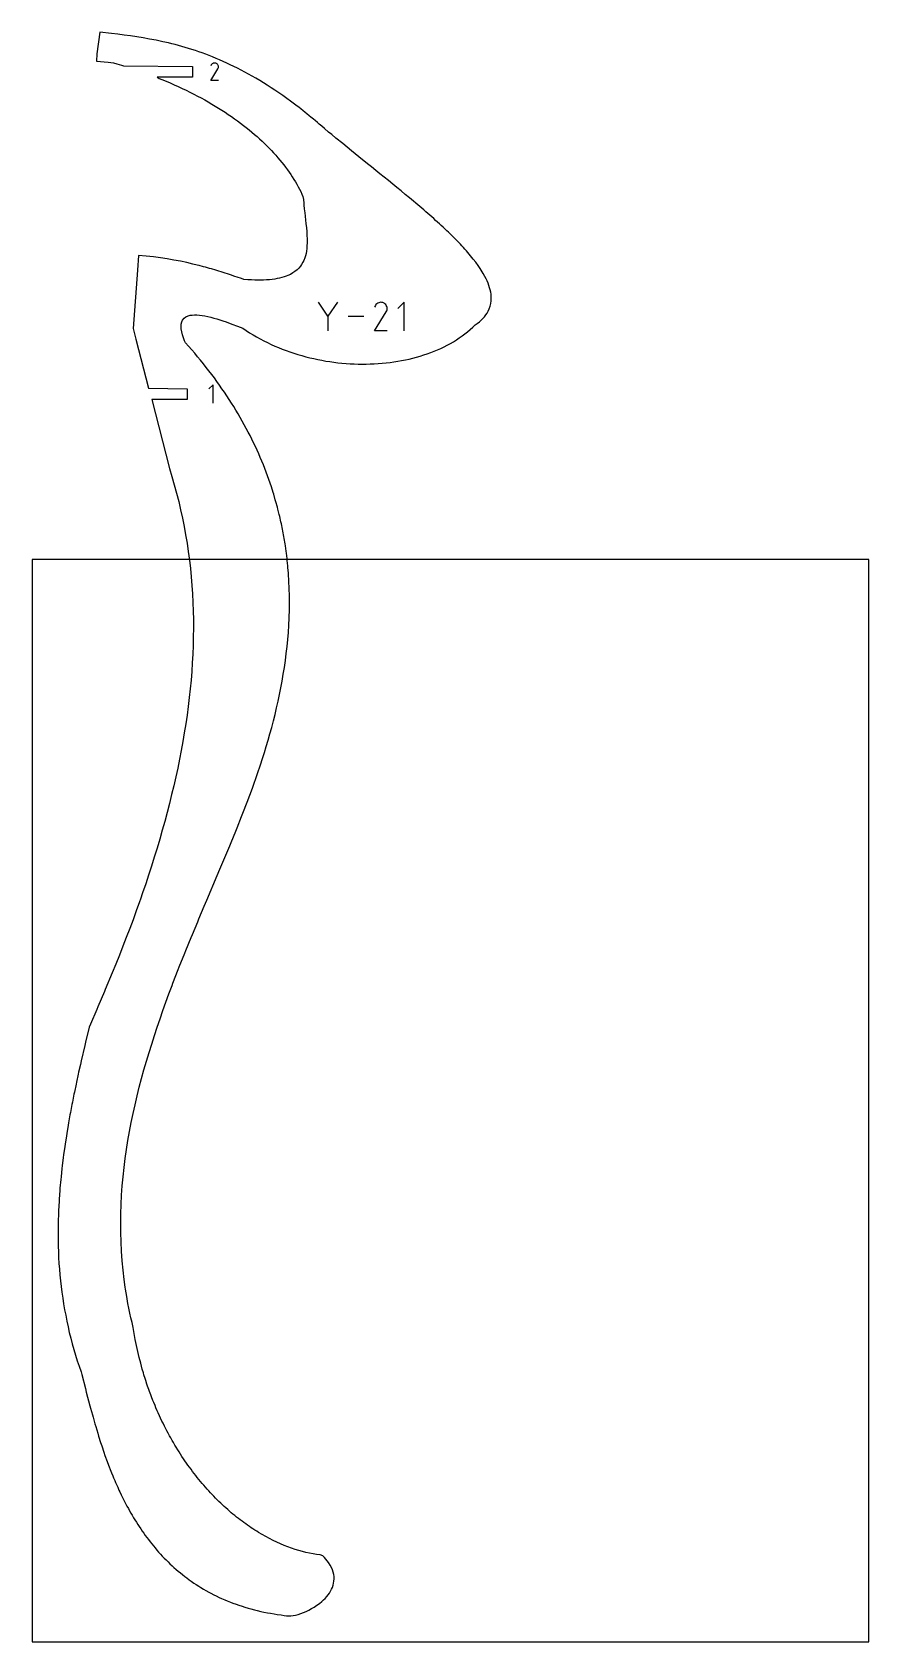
# Model space of a CAD drawing. Extents: x 0 to 216, y 0 to 416.
import ezdxf

# ---------------------------------------------------------------- set-up
doc = ezdxf.new("R2010")
doc.units = 0

msp = doc.modelspace()

# ---------------------------------------------------------------- linework, layer by layer
at = {"layer": 'annotation', "color": 1}
for p, q in [((46.432452, 407.37957), (46.307883, 407.256669)), ((46.573975, 407.477161), (46.432452, 407.37957)), ((46.728663, 407.548456), (46.573975, 407.477161)), ((46.892727, 407.592472), (46.728663, 407.548456)), ((47.062379, 407.608224), (46.892727, 407.592472)), ((47.233831, 407.594728), (47.062379, 407.608224)), ((47.403293, 407.551), (47.233831, 407.594728)), ((47.566977, 407.476056), (47.403293, 407.551)), ((47.713376, 407.372099), (47.566977, 407.476056)), ((47.566977, 407.476056), (47.566977, 407.476056)), ((47.83578, 407.247352), (47.713376, 407.372099)), ((46.070409, 403.121685), (47.911647, 406.085843)), ((48.06302, 403.121685), (46.070409, 403.121685)), ((46.204056, 407.109441), (46.073222, 406.858465)), ((46.307883, 407.256669), (46.204056, 407.109441)), ((47.933103, 407.105637), (47.83578, 407.247352)), ((47.911647, 406.085843), (47.913848, 406.088566)), ((47.911647, 406.085843), (47.911647, 406.085843)), ((47.913848, 406.088566), (47.915959, 406.091313)), ((47.915959, 406.091313), (47.917993, 406.094106)), ((47.917993, 406.094106), (47.919965, 406.096969)), ((47.919965, 406.096969), (47.921888, 406.099924)), ((47.921888, 406.099924), (47.923777, 406.102995)), ((47.923777, 406.102995), (47.925644, 406.106205)), ((47.925644, 406.106205), (47.927505, 406.109577)), ((47.927505, 406.109577), (47.929373, 406.113135)), ((47.929373, 406.113135), (48.005397, 406.276365)), ((47.929373, 406.113135), (47.929373, 406.113135)), ((48.004256, 406.950778), (47.933103, 407.105637)), ((48.04815, 406.786598), (48.004256, 406.950778)), ((48.005397, 406.276365), (48.049809, 406.445568)), ((48.063697, 406.61692), (48.04815, 406.786598)), ((48.049809, 406.445568), (48.063697, 406.61692)), ((76.330473, 342.284078), (73.874786, 345.835337)), ((78.785699, 345.835337), (76.330473, 342.284078)), ((88.552679, 345.016484), (88.337996, 344.604664)), ((88.723046, 345.258068), (88.552679, 345.016484)), ((88.927449, 345.459735), (88.723046, 345.258068)), ((89.159671, 345.619869), (88.927449, 345.459735)), ((89.413495, 345.736855), (89.159671, 345.619869)), ((89.682704, 345.80908), (89.413495, 345.736855)), ((89.961083, 345.834927), (89.682704, 345.80908)), ((90.242414, 345.812782), (89.961083, 345.834927)), ((90.520481, 345.74103), (90.242414, 345.812782)), ((90.789067, 345.618056), (90.520481, 345.74103)), ((91.029289, 345.447476), (90.789067, 345.618056)), ((90.789067, 345.618056), (90.789067, 345.618056)), ((91.23014, 345.24278), (91.029289, 345.447476)), ((91.389835, 345.010243), (91.23014, 345.24278)), ((91.506588, 344.756138), (91.389835, 345.010243)), ((96.001206, 345.835107), (94.364543, 344.197982)), ((96.001206, 338.473123), (96.001206, 345.835107)), ((76.330473, 342.56986), (76.330473, 338.472892)), ((85.572773, 342.154115), (81.547366, 342.154115)), ((88.33338, 338.473063), (91.354628, 343.336885)), ((91.354628, 343.336885), (91.358239, 343.341354)), ((91.354628, 343.336885), (91.354628, 343.336885)), ((91.358239, 343.341354), (91.361703, 343.345861)), ((91.361703, 343.345861), (91.365041, 343.350444)), ((91.365041, 343.350444), (91.368277, 343.355142)), ((91.368277, 343.355142), (91.371432, 343.359991)), ((91.371432, 343.359991), (91.374531, 343.36503)), ((91.374531, 343.36503), (91.377596, 343.370297)), ((91.377596, 343.370297), (91.380649, 343.375831)), ((91.380649, 343.375831), (91.383714, 343.381668)), ((91.383714, 343.381668), (91.50846, 343.649509)), ((91.383714, 343.381668), (91.383714, 343.381668)), ((91.578613, 344.486738), (91.506588, 344.756138)), ((91.50846, 343.649509), (91.581335, 343.927151)), ((91.604124, 344.208318), (91.578613, 344.486738)), ((91.581335, 343.927151), (91.604124, 344.208318)), ((91.603013, 338.473063), (88.33338, 338.473063)), ((46.671495, 324.553568), (45.604393, 323.486166)), ((46.671495, 319.753568), (46.671495, 324.553568))]:
    msp.add_line(p, q, dxfattribs=at)
at = {"layer": 'boundary', "color": 5}
for p, q in [((17.480597, 415.57039), (16.674903, 409.983371)), ((20.447201, 415.235629), (17.480597, 415.57039)), ((22.064631, 415.041144), (20.447201, 415.235629)), ((23.691487, 414.833339), (22.064631, 415.041144)), ((25.328246, 414.608824), (23.691487, 414.833339)), ((26.975383, 414.36452), (25.328246, 414.608824)), ((28.633032, 414.097136), (26.975383, 414.36452)), ((30.301794, 413.803262), (28.633032, 414.097136)), ((31.98213, 413.479784), (30.301794, 413.803262)), ((33.674627, 413.123485), (31.98213, 413.479784)), ((35.176917, 412.782061), (33.674627, 413.123485)), ((36.030693, 412.574555), (35.176917, 412.782061)), ((36.887766, 412.356897), (36.030693, 412.574555)), ((37.748193, 412.128776), (36.887766, 412.356897)), ((38.612227, 411.889872), (37.748193, 412.128776)), ((39.479771, 411.639658), (38.612227, 411.889872)), ((40.350986, 411.377681), (39.479771, 411.639658)), ((16.674903, 409.983371), (16.561714, 408.131777)), ((16.561714, 408.131777), (19.586019, 407.808286)), ((19.586019, 407.808286), (20.945896, 407.662706)), ((20.945896, 407.662706), (21.823082, 407.408469)), ((21.823082, 407.408469), (23.058449, 407.040989)), ((41.226107, 411.103833), (40.350986, 411.377681)), ((42.105006, 410.817445), (41.226107, 411.103833)), ((42.987887, 410.518259), (42.105006, 410.817445)), ((43.874813, 410.205774), (42.987887, 410.518259)), ((44.765867, 409.879627), (43.874813, 410.205774)), ((45.661243, 409.539572), (44.765867, 409.879627)), ((46.561056, 409.185012), (45.661243, 409.539572)), ((47.465283, 408.815802), (46.561056, 409.185012)), ((48.374228, 408.431231), (47.465283, 408.815802)), ((49.287827, 408.031138), (48.374228, 408.431231)), ((50.206407, 407.615039), (49.287827, 408.031138)), ((51.129901, 407.182662), (50.206407, 407.615039)), ((23.058449, 407.040989), (23.561926, 406.888028)), ((23.561926, 406.888028), (41.332013, 406.738028)), ((41.332013, 403.992028), (32.28943, 403.992028)), ((32.28943, 403.992028), (32.765069, 403.650589)), ((32.765069, 403.650589), (33.475912, 403.362321)), ((33.475912, 403.362321), (34.556299, 402.915085)), ((41.332013, 406.738028), (41.332013, 403.992028)), ((52.058591, 406.733483), (51.129901, 407.182662)), ((52.992517, 406.267271), (52.058591, 406.733483)), ((53.931788, 405.783421), (52.992517, 406.267271)), ((54.876609, 405.281857), (53.931788, 405.783421)), ((55.827066, 404.76184), (54.876609, 405.281857)), ((56.783392, 404.223188), (55.827066, 404.76184)), ((57.745725, 403.665632), (56.783392, 404.223188)), ((58.714112, 403.088661), (57.745725, 403.665632)), ((34.556299, 402.915085), (35.621397, 402.460666)), ((35.621397, 402.460666), (36.671195, 401.999194)), ((36.671195, 401.999194), (37.705853, 401.530873)), ((37.705853, 401.530873), (38.725287, 401.055808)), ((38.725287, 401.055808), (39.729546, 400.5743)), ((39.729546, 400.5743), (40.718694, 400.086316)), ((40.718694, 400.086316), (41.692718, 399.591847)), ((41.692718, 399.591847), (42.651698, 399.091408)), ((42.651698, 399.091408), (43.595532, 398.58497)), ((59.688806, 402.491928), (58.714112, 403.088661)), ((60.669925, 401.875089), (59.688806, 402.491928)), ((61.657602, 401.237752), (60.669925, 401.875089)), ((62.652045, 400.579529), (61.657602, 401.237752)), ((63.653435, 399.900007), (62.652045, 400.579529)), ((64.661909, 399.198965), (63.653435, 399.900007)), ((65.677621, 398.475996), (64.661909, 399.198965)), ((43.595532, 398.58497), (44.524295, 398.072655)), ((44.524295, 398.072655), (45.438025, 397.554607)), ((45.438025, 397.554607), (46.336701, 397.030983)), ((46.336701, 397.030983), (47.220362, 396.501968)), ((47.220362, 396.501968), (48.089012, 395.96768)), ((48.089012, 395.96768), (48.942642, 395.42823)), ((48.942642, 395.42823), (49.781311, 394.883854)), ((49.781311, 394.883854), (50.604954, 394.334528)), ((66.700746, 397.730647), (65.677621, 398.475996)), ((67.731455, 396.962746), (66.700746, 397.730647)), ((68.361326, 396.488828), (67.731455, 396.962746)), ((68.769911, 396.171659), (68.361326, 396.488828)), ((69.399382, 395.687973), (68.769911, 396.171659)), ((69.816405, 395.357292), (69.399382, 395.687973)), ((70.445259, 394.863708), (69.816405, 395.357292)), ((70.870928, 394.519176), (70.445259, 394.863708)), ((50.604954, 394.334528), (51.413578, 393.7806)), ((51.413578, 393.7806), (52.207172, 393.222074)), ((52.207172, 393.222074), (52.985667, 392.659056)), ((52.985667, 392.659056), (53.749218, 392.091855)), ((53.749218, 392.091855), (54.497748, 391.520443)), ((54.497748, 391.520443), (55.231259, 390.945065)), ((55.231259, 390.945065), (55.949702, 390.365819)), ((71.499364, 394.015899), (70.870928, 394.519176)), ((71.933847, 393.657012), (71.499364, 394.015899)), ((72.561681, 393.144039), (71.933847, 393.657012)), ((73.005171, 392.770455), (72.561681, 393.144039)), ((73.632503, 392.247822), (73.005171, 392.770455)), ((74.085249, 391.859144), (73.632503, 392.247822)), ((74.712147, 391.327012), (74.085249, 391.859144)), ((75.472688, 390.675252), (74.712147, 391.327012)), ((76.50514, 389.800376), (75.472688, 390.675252)), ((55.949702, 390.365819), (56.65304, 389.782832)), ((56.65304, 389.782832), (57.34133, 389.196331)), ((57.34133, 389.196331), (58.014566, 388.606388)), ((58.014566, 388.606388), (58.672663, 388.013079)), ((58.672663, 388.013079), (59.315629, 387.416598)), ((59.315629, 387.416598), (59.943462, 386.817201)), ((59.943462, 386.817201), (60.556132, 386.214831)), ((77.317775, 389.117203), (76.50514, 389.800376)), ((78.384684, 388.230466), (77.317775, 389.117203)), ((80.13038, 386.792774), (78.384684, 388.230466)), ((82.3605, 384.976962), (80.13038, 386.792774)), ((60.556132, 386.214831), (61.153609, 385.609673)), ((61.153609, 385.609673), (61.73597, 385.002018)), ((61.73597, 385.002018), (62.302999, 384.3919)), ((62.302999, 384.3919), (62.854766, 383.779296)), ((62.854766, 383.779296), (63.391336, 383.164607)), ((63.391336, 383.164607), (63.912525, 382.547786)), ((63.912525, 382.547786), (64.418451, 381.929059)), ((84.265523, 383.43152), (82.3605, 384.976962)), ((86.55257, 381.5979), (84.265523, 383.43152)), ((64.418451, 381.929059), (64.909051, 381.308639)), ((64.909051, 381.308639), (65.384218, 380.686517)), ((65.384218, 380.686517), (65.843989, 380.062866)), ((65.843989, 380.062866), (66.288367, 379.437766)), ((66.288367, 379.437766), (66.717294, 378.811477)), ((66.717294, 378.811477), (67.130716, 378.18414)), ((67.130716, 378.18414), (67.528654, 377.55575)), ((87.563821, 380.779961), (86.55257, 381.5979)), ((88.701487, 379.870965), (87.563821, 380.779961)), ((89.737003, 379.031505), (88.701487, 379.870965)), ((90.870018, 378.124486), (89.737003, 379.031505)), ((67.528654, 377.55575), (67.91109, 376.926445)), ((67.91109, 376.926445), (68.277942, 376.296541)), ((68.277942, 376.296541), (68.629207, 375.665999)), ((68.629207, 375.665999), (68.964803, 375.03507)), ((68.964803, 375.03507), (69.28481, 374.403747)), ((69.28481, 374.403747), (69.589199, 373.772266)), ((91.923798, 377.265605), (90.870018, 378.124486)), ((93.046389, 376.362326), (91.923798, 377.265605)), ((94.111803, 375.485941), (93.046389, 376.362326)), ((95.218214, 374.587977), (94.111803, 375.485941)), ((96.288535, 373.696501), (95.218214, 374.587977)), ((69.589199, 373.772266), (69.877792, 373.140819)), ((69.877792, 373.140819), (70.045416, 372.366224)), ((70.045416, 372.366224), (70.096363, 371.42231)), ((70.096363, 371.42231), (70.131091, 370.906097)), ((70.131091, 370.906097), (70.21702, 369.938471)), ((70.21702, 369.938471), (70.317757, 368.962546)), ((97.373032, 372.805511), (96.288535, 373.696501)), ((97.910184, 372.352836), (97.373032, 372.805511)), ((98.440167, 371.912379), (97.910184, 372.352836)), ((98.975678, 371.456819), (98.440167, 371.912379)), ((99.498134, 371.01866), (98.975678, 371.456819)), ((100.031227, 370.560364), (99.498134, 371.01866)), ((100.545594, 370.124653), (100.031227, 370.560364)), ((101.075065, 369.664229), (100.545594, 370.124653)), ((70.317757, 368.962546), (70.417439, 368.089171)), ((70.417439, 368.089171), (70.539962, 366.99942)), ((70.539962, 366.99942), (70.632456, 366.145133)), ((70.632456, 366.145133), (70.750511, 365.043557)), ((101.580564, 369.231075), (101.075065, 369.664229)), ((102.105582, 368.768621), (101.580564, 369.231075)), ((102.601566, 368.33826), (102.105582, 368.768621)), ((103.121044, 367.87407), (102.601566, 368.33826)), ((103.606823, 367.446566), (103.121044, 367.87407)), ((104.119776, 366.981041), (103.606823, 367.446566)), ((104.594713, 366.556584), (104.119776, 366.981041)), ((105.100183, 366.08996), (104.594713, 366.556584)), ((105.563624, 365.66883), (105.100183, 366.08996)), ((70.750511, 365.043557), (70.836391, 364.076768)), ((70.836391, 364.076768), (70.901416, 363.121731)), ((70.901416, 363.121731), (70.939331, 362.181768)), ((70.939331, 362.181768), (70.944208, 361.260116)), ((106.060381, 365.201454), (105.563624, 365.66883)), ((106.511613, 364.783649), (106.060381, 365.201454)), ((106.998676, 364.315751), (106.511613, 364.783649)), ((107.437074, 363.901464), (106.998676, 364.315751)), ((107.913308, 363.433521), (107.437074, 363.901464)), ((108.338093, 363.022951), (107.913308, 363.433521)), ((108.802586, 362.555208), (108.338093, 363.022951)), ((109.213258, 362.148451), (108.802586, 362.555208)), ((109.664671, 361.681081), (109.213258, 362.148451)), ((110.060452, 361.278273), (109.664671, 361.681081)), ((27.434849, 357.944364), (27.151135, 354.145636)), ((29.393659, 357.752012), (27.434849, 357.944364)), ((31.277322, 357.535887), (29.393659, 357.752012)), ((33.094577, 357.295494), (31.277322, 357.535887)), ((70.508793, 357.823533), (70.335693, 357.273665)), ((70.662501, 358.471063), (70.508793, 357.823533)), ((70.770862, 359.058394), (70.662501, 358.471063)), ((70.856623, 359.740589), (70.770862, 359.058394)), ((70.909664, 360.360315), (70.856623, 359.740589)), ((70.944208, 361.260116), (70.909664, 360.360315)), ((110.497781, 360.81178), (110.060452, 361.278273)), ((110.878012, 360.413098), (110.497781, 360.81178)), ((111.300111, 359.947645), (110.878012, 360.413098)), ((111.664187, 359.553209), (111.300111, 359.947645)), ((112.069902, 359.089218), (111.664187, 359.553209)), ((112.417084, 358.699117), (112.069902, 359.089218)), ((113.134956, 357.851311), (112.417084, 358.699117)), ((113.815972, 357.010226), (113.134956, 357.851311)), ((27.151135, 354.145636), (26.073286, 339.086247)), ((34.854014, 357.030367), (33.094577, 357.295494)), ((36.564251, 356.739891), (34.854014, 357.030367)), ((38.234139, 356.423817), (36.564251, 356.739891)), ((39.872388, 356.081372), (38.234139, 356.423817)), ((41.487651, 355.712034), (39.872388, 356.081372)), ((42.59074, 355.438622), (41.487651, 355.712034)), ((43.088792, 355.315414), (42.59074, 355.438622)), ((44.179717, 355.025174), (43.088792, 355.315414)), ((44.684618, 354.89101), (44.179717, 355.025174)), ((45.770137, 354.583549), (44.684618, 354.89101)), ((46.284165, 354.438227), (45.770137, 354.583549)), ((47.370572, 354.113468), (46.284165, 354.438227)), ((47.896113, 353.956633), (47.370572, 354.113468)), ((48.98982, 353.614236), (47.896113, 353.956633)), ((49.529644, 353.445541), (48.98982, 353.614236)), ((50.636757, 353.085472), (49.529644, 353.445541)), ((67.288085, 353.424768), (66.620555, 353.043523)), ((67.810927, 353.777012), (67.288085, 353.424768)), ((68.352231, 354.223935), (67.810927, 353.777012)), ((68.774428, 354.632692), (68.352231, 354.223935)), ((69.201332, 355.139129), (68.774428, 354.632692)), ((69.531382, 355.599723), (69.201332, 355.139129)), ((69.855603, 356.159383), (69.531382, 355.599723)), ((70.102597, 356.666926), (69.855603, 356.159383)), ((70.335693, 357.273665), (70.102597, 356.666926)), ((114.458352, 356.176319), (113.815972, 357.010226)), ((115.060038, 355.349976), (114.458352, 356.176319)), ((115.61942, 354.531703), (115.060038, 355.349976)), ((116.1347, 353.721943), (115.61942, 354.531703)), ((116.393241, 353.276717), (116.1347, 353.721943)), ((116.820519, 352.524238), (116.393241, 353.276717)), ((51.193755, 352.904713), (50.636757, 353.085472)), ((52.320304, 352.526745), (51.193755, 352.904713)), ((52.897505, 352.333486), (52.320304, 352.526745)), ((54.049377, 351.937349), (52.897505, 352.333486)), ((54.650142, 351.731262), (54.049377, 351.937349)), ((55.634457, 351.653765), (54.650142, 351.731262)), ((56.580668, 351.597644), (55.634457, 351.653765)), ((57.489307, 351.562502), (56.580668, 351.597644)), ((58.360855, 351.547927), (57.489307, 351.562502)), ((59.196031, 351.553526), (58.360855, 351.547927)), ((59.709639, 351.569901), (59.196031, 351.553526)), ((60.48474, 351.607641), (59.709639, 351.569901)), ((61.225331, 351.664351), (60.48474, 351.607641)), ((61.932109, 351.739633), (61.225331, 351.664351)), ((62.605664, 351.833026), (61.932109, 351.739633)), ((63.246724, 351.944262), (62.605664, 351.833026)), ((63.856049, 352.072905), (63.246724, 351.944262)), ((64.434145, 352.218335), (63.856049, 352.072905)), ((64.981774, 352.380414), (64.434145, 352.218335)), ((65.499673, 352.558668), (64.981774, 352.380414)), ((65.988576, 352.752581), (65.499673, 352.558668)), ((66.620555, 353.043523), (65.988576, 352.752581)), ((117.131477, 351.910604), (116.820519, 352.524238)), ((117.396501, 351.34817), (117.131477, 351.910604)), ((117.648251, 350.745427), (117.396501, 351.34817)), ((117.856242, 350.195224), (117.648251, 350.745427)), ((118.04549, 349.604372), (117.856242, 350.195224)), ((118.193627, 349.06694), (118.04549, 349.604372)), ((118.316876, 348.488719), (118.193627, 349.06694)), ((118.194126, 344.829831), (118.353906, 345.503019)), ((118.40231, 347.964677), (118.316876, 348.488719)), ((118.353906, 345.503019), (118.447295, 346.18989)), ((118.456102, 347.40014), (118.40231, 347.964677)), ((118.447295, 346.18989), (118.476063, 346.890164)), ((118.476063, 346.890164), (118.456102, 347.40014)), ((38.597745, 340.75187), (38.821548, 341.243527)), ((38.821548, 341.243527), (39.218604, 341.744348)), ((39.218604, 341.744348), (39.626885, 342.05185)), ((39.626885, 342.05185), (40.233031, 342.333982)), ((40.233031, 342.333982), (40.733722, 342.469064)), ((40.733722, 342.469064), (41.282207, 342.552069)), ((41.282207, 342.552069), (41.874003, 342.58633)), ((41.874003, 342.58633), (42.505126, 342.575416)), ((42.505126, 342.575416), (43.171053, 342.522873)), ((43.171053, 342.522873), (43.867473, 342.432172)), ((43.867473, 342.432172), (44.590267, 342.306839)), ((44.590267, 342.306839), (45.334973, 342.150355)), ((45.334973, 342.150355), (46.097214, 341.966311)), ((46.097214, 341.966311), (46.872752, 341.758213)), ((46.872752, 341.758213), (47.657102, 341.529622)), ((47.657102, 341.529622), (48.445924, 341.284)), ((48.445924, 341.284), (49.23465, 341.024834)), ((49.23465, 341.024834), (50.018818, 340.755769)), ((114.852396, 340.38151), (115.412204, 340.821815)), ((115.412204, 340.821815), (115.870407, 341.227178)), ((115.870407, 341.227178), (116.335813, 341.687059)), ((116.335813, 341.687059), (116.711449, 342.110658)), ((116.711449, 342.110658), (117.085739, 342.589276)), ((117.085739, 342.589276), (117.381417, 343.030486)), ((117.381417, 343.030486), (117.668023, 343.526929)), ((117.668023, 343.526929), (117.966073, 344.171076)), ((117.966073, 344.171076), (118.194126, 344.829831)), ((26.073286, 339.086247), (26.773058, 336.325849)), ((38.431337, 339.630869), (38.475179, 340.22973)), ((38.470846, 338.952013), (38.431337, 339.630869)), ((38.598356, 338.189595), (38.470846, 338.952013)), ((38.475179, 340.22973), (38.597745, 340.75187)), ((38.794688, 337.427704), (38.598356, 338.189595)), ((38.965635, 336.881632), (38.794688, 337.427704)), ((39.137432, 336.400157), (38.965635, 336.881632)), ((50.018818, 340.755769), (51.555591, 340.201514)), ((51.555591, 340.201514), (53.019727, 339.649324)), ((53.019727, 339.649324), (54.374217, 339.127245)), ((54.374217, 339.127245), (55.23609, 338.541047)), ((55.23609, 338.541047), (56.112107, 337.974186)), ((56.112107, 337.974186), (57.001592, 337.426604)), ((57.001592, 337.426604), (57.90415, 336.89845)), ((57.90415, 336.89845), (58.819177, 336.389609)), ((109.469379, 336.138725), (110.220542, 336.633152)), ((110.220542, 336.633152), (110.952739, 337.146391)), ((110.952739, 337.146391), (111.665293, 337.678342)), ((111.665293, 337.678342), (112.357787, 338.229274)), ((112.357787, 338.229274), (113.029573, 338.798986)), ((113.029573, 338.798986), (113.680124, 339.387493)), ((113.680124, 339.387493), (114.309018, 339.995172)), ((114.309018, 339.995172), (114.852396, 340.38151)), ((26.773058, 336.325849), (30.045552, 323.676568)), ((39.334968, 335.895222), (39.137432, 336.400157)), ((39.558966, 335.366411), (39.334968, 335.895222)), ((40.363416, 334.469791), (39.558966, 335.366411)), ((41.154313, 333.570713), (40.363416, 334.469791)), ((41.931922, 332.669244), (41.154313, 333.570713)), ((42.696168, 331.765431), (41.931922, 332.669244)), ((58.819177, 336.389609), (59.746214, 335.899949)), ((59.746214, 335.899949), (60.684744, 335.429781)), ((60.684744, 335.429781), (61.633968, 334.978737)), ((61.633968, 334.978737), (62.593703, 334.546905)), ((62.593703, 334.546905), (63.56327, 334.134293)), ((63.56327, 334.134293), (64.541996, 333.74085)), ((64.541996, 333.74085), (65.529382, 333.366684)), ((65.529382, 333.366684), (66.524942, 333.011637)), ((66.524942, 333.011637), (67.528095, 332.675759)), ((67.528095, 332.675759), (68.538218, 332.358987)), ((101.039536, 332.228614), (101.948982, 332.535103)), ((101.948982, 332.535103), (102.845238, 332.860497)), ((102.845238, 332.860497), (103.72765, 333.204526)), ((103.72765, 333.204526), (104.595686, 333.567313)), ((104.595686, 333.567313), (105.448842, 333.948935)), ((105.448842, 333.948935), (106.286338, 334.349316)), ((106.286338, 334.349316), (107.107736, 334.768478)), ((107.107736, 334.768478), (107.912522, 335.206406)), ((107.912522, 335.206406), (108.699841, 335.663125)), ((108.699841, 335.663125), (109.469379, 336.138725)), ((43.446971, 330.859245), (42.696168, 331.765431)), ((44.184576, 329.950735), (43.446971, 330.859245)), ((44.908977, 329.040188), (44.184576, 329.950735)), ((45.620125, 328.127394), (44.908977, 329.040188)), ((68.538218, 332.358987), (69.554777, 332.061339)), ((69.554777, 332.061339), (70.577162, 331.782727)), ((70.577162, 331.782727), (71.604915, 331.523272)), ((71.604915, 331.523272), (72.637171, 331.28279)), ((72.637171, 331.28279), (73.673659, 331.061378)), ((73.673659, 331.061378), (74.713636, 330.858982)), ((74.713636, 330.858982), (75.756605, 330.675699)), ((75.756605, 330.675699), (76.801876, 330.511267)), ((76.801876, 330.511267), (77.848945, 330.365815)), ((77.848945, 330.365815), (78.897204, 330.239321)), ((78.897204, 330.239321), (79.945943, 330.131928)), ((79.945943, 330.131928), (80.99469, 330.043353)), ((80.99469, 330.043353), (82.042885, 329.973649)), ((82.042885, 329.973649), (83.089737, 329.922867)), ((83.089737, 329.922867), (84.134884, 329.891003)), ((84.134884, 329.891003), (85.177563, 329.877927)), ((85.177563, 329.877927), (86.217221, 329.883797)), ((86.217221, 329.883797), (87.253176, 329.908492)), ((87.253176, 329.908492), (88.285023, 329.952002)), ((88.285023, 329.952002), (89.311928, 330.014409)), ((89.311928, 330.014409), (90.333498, 330.095564)), ((90.333498, 330.095564), (91.348967, 330.195554)), ((91.348967, 330.195554), (92.357772, 330.314403)), ((92.357772, 330.314403), (93.359366, 330.451967)), ((93.359366, 330.451967), (94.353212, 330.608348)), ((94.353212, 330.608348), (95.338459, 330.783497)), ((95.338459, 330.783497), (96.314782, 330.977379)), ((96.314782, 330.977379), (97.281397, 331.190145)), ((97.281397, 331.190145), (98.237854, 331.421596)), ((98.237854, 331.421596), (99.183383, 331.671927)), ((99.183383, 331.671927), (100.117396, 331.940875)), ((100.117396, 331.940875), (101.039536, 332.228614)), ((46.318222, 327.212514), (45.620125, 328.127394)), ((47.003228, 326.295798), (46.318222, 327.212514)), ((47.675154, 325.377098), (47.003228, 326.295798)), ((48.334064, 324.456526), (47.675154, 325.377098)), ((48.980054, 323.534033), (48.334064, 324.456526)), ((30.045552, 323.676568), (40.011396, 323.526569)), ((40.011396, 320.780568), (30.843882, 320.780568)), ((30.843882, 320.780568), (35.407764, 302.94983)), ((40.011396, 323.526569), (40.011396, 320.780568)), ((49.613203, 322.609858), (48.980054, 323.534033)), ((50.233478, 321.684037), (49.613203, 322.609858)), ((50.840934, 320.756461), (50.233478, 321.684037)), ((51.435636, 319.827411), (50.840934, 320.756461)), ((52.017643, 318.896798), (51.435636, 319.827411)), ((52.587068, 317.964748), (52.017643, 318.896798)), ((53.143876, 317.031294), (52.587068, 317.964748)), ((53.688077, 316.096468), (53.143876, 317.031294)), ((54.219924, 315.160369), (53.688077, 316.096468)), ((54.739243, 314.223149), (54.219924, 315.160369)), ((55.246219, 313.284599), (54.739243, 314.223149)), ((55.740927, 312.345014), (55.246219, 313.284599)), ((56.223374, 311.404436), (55.740927, 312.345014)), ((56.693608, 310.462796), (56.223374, 311.404436)), ((57.151719, 309.520244), (56.693608, 310.462796)), ((57.597791, 308.576838), (57.151719, 309.520244)), ((58.031816, 307.632603), (57.597791, 308.576838)), ((58.453894, 306.687541), (58.031816, 307.632603)), ((58.864116, 305.741751), (58.453894, 306.687541)), ((59.262529, 304.795436), (58.864116, 305.741751)), ((59.649171, 303.848464), (59.262529, 304.795436)), ((60.024052, 302.900953), (59.649171, 303.848464)), ((35.407764, 302.94983), (36.061564, 300.830706)), ((36.061564, 300.830706), (36.677853, 298.704969)), ((60.387369, 301.952937), (60.024052, 302.900953)), ((60.739179, 301.004555), (60.387369, 301.952937)), ((61.079424, 300.055666), (60.739179, 301.004555)), ((61.408306, 299.106623), (61.079424, 300.055666)), ((36.677853, 298.704969), (37.256883, 296.572893)), ((37.256883, 296.572893), (37.798432, 294.434423)), ((61.725833, 298.157182), (61.408306, 299.106623)), ((62.175552, 296.744811), (61.725833, 298.157182)), ((62.32725, 296.257812), (62.175552, 296.744811)), ((62.743059, 294.848406), (62.32725, 296.257812)), ((37.798432, 294.434423), (38.303103, 292.28982)), ((38.303103, 292.28982), (38.770837, 290.139148)), ((62.884185, 294.358224), (62.743059, 294.848406)), ((63.266686, 292.951781), (62.884185, 294.358224)), ((63.397249, 292.458581), (63.266686, 292.951781)), ((63.74718, 291.055307), (63.397249, 292.458581)), ((63.867161, 290.559346), (63.74718, 291.055307)), ((38.770837, 290.139148), (39.202031, 287.982584)), ((39.202031, 287.982584), (39.596558, 285.820172)), ((64.185093, 289.159702), (63.867161, 290.559346)), ((64.294552, 288.661224), (64.185093, 289.159702)), ((64.581119, 287.265202), (64.294552, 288.661224)), ((64.680091, 286.764426), (64.581119, 287.265202)), ((64.935894, 285.372326), (64.680091, 286.764426)), ((39.596558, 285.820172), (39.954936, 283.652031)), ((39.954936, 283.652031), (40.277341, 281.478186)), ((65.024362, 284.869456), (64.935894, 285.372326)), ((65.250186, 283.481382), (65.024362, 284.869456)), ((65.32829, 282.976739), (65.250186, 283.481382)), ((65.524669, 281.592864), (65.32829, 282.976739)), ((40.277341, 281.478186), (40.563916, 279.299033)), ((40.563916, 279.299033), (40.814922, 277.114437)), ((65.592454, 281.086583), (65.524669, 281.592864)), ((65.760139, 279.707327), (65.592454, 281.086583)), ((65.817742, 279.199749), (65.760139, 279.707327)), ((65.957313, 277.825087), (65.817742, 279.199749)), ((40.814922, 277.114437), (41.030811, 274.924561)), ((41.030811, 274.924561), (41.211624, 272.729455)), ((66.004778, 277.316501), (65.957313, 277.825087)), ((66.116948, 275.946668), (66.004778, 277.316501)), ((66.154479, 275.437245), (66.116948, 275.946668)), ((66.239846, 274.072449), (66.154479, 275.437245)), ((41.211624, 272.729455), (41.357839, 270.529249)), ((41.357839, 270.529249), (41.469546, 268.324013)), ((66.267534, 273.562506), (66.239846, 274.072449)), ((66.326827, 272.202902), (66.267534, 273.562506)), ((66.344812, 271.6927), (66.326827, 272.202902)), ((66.378677, 270.3385), (66.344812, 271.6927)), ((66.387216, 269.828359), (66.378677, 270.3385)), ((41.469546, 268.324013), (41.54729, 266.114055)), ((41.54729, 266.114055), (41.591225, 263.899087)), ((66.332219, 264.780739), (66.37056, 266.117646)), ((66.37056, 266.117646), (66.380474, 266.626881)), ((66.380474, 266.626881), (66.395443, 267.969825)), ((66.396266, 268.479693), (66.387216, 269.828359)), ((66.395443, 267.969825), (66.396266, 268.479693)), ((41.591225, 263.899087), (41.60171, 261.679352)), ((66.105976, 260.603992), (66.224883, 262.434261)), ((66.224883, 262.434261), (66.313422, 264.272409)), ((66.313422, 264.272409), (66.332219, 264.780739)), ((41.579189, 259.45502), (41.523907, 257.226129)), ((41.60171, 261.679352), (41.579189, 259.45502)), ((65.780611, 256.968782), (65.957537, 258.781953)), ((65.957537, 258.781953), (66.105976, 260.603992)), ((41.436294, 254.992601), (41.316632, 252.754787)), ((41.523907, 257.226129), (41.436294, 254.992601)), ((65.345059, 253.370635), (65.576081, 255.164763)), ((65.576081, 255.164763), (65.780611, 256.968782)), ((41.165526, 250.512739), (40.98318, 248.266244)), ((41.316632, 252.754787), (41.165526, 250.512739)), ((64.503065, 248.05202), (64.807539, 249.813642)), ((64.807539, 249.813642), (65.088582, 251.586752)), ((65.088582, 251.586752), (65.345059, 253.370635)), ((40.770177, 246.01569), (40.526765, 243.761063)), ((40.98318, 248.266244), (40.770177, 246.01569)), ((63.828038, 244.565098), (64.176164, 246.302352)), ((64.176164, 246.302352), (64.503065, 248.05202)), ((40.253534, 241.502413), (39.950836, 239.239849)), ((40.526765, 243.761063), (40.253534, 241.502413)), ((62.666669, 239.434139), (63.072204, 241.13042)), ((63.072204, 241.13042), (63.459684, 242.840918)), ((63.459684, 242.840918), (63.828038, 244.565098)), ((39.61919, 236.973562), (39.259014, 234.703425)), ((39.950836, 239.239849), (39.61919, 236.973562)), ((61.806127, 236.086807), (62.244183, 237.75273)), ((62.244183, 237.75273), (62.666669, 239.434139)), ((39.259014, 234.703425), (38.870899, 232.429753)), ((60.408967, 231.188205), (60.887377, 232.803896)), ((60.887377, 232.803896), (61.353413, 234.436997)), ((61.353413, 234.436997), (61.806127, 236.086807)), ((38.45521, 230.152473), (38.012603, 227.871853)), ((38.870899, 232.429753), (38.45521, 230.152473)), ((59.420378, 228.011776), (59.919649, 229.590588)), ((59.919649, 229.590588), (60.408967, 231.188205)), ((37.5434, 225.58791), (37.048212, 223.300782)), ((38.012603, 227.871853), (37.5434, 225.58791)), ((58.146423, 224.185667), (58.91251, 226.452381)), ((58.91251, 226.452381), (59.420378, 228.011776)), ((36.527597, 221.010514), (35.982116, 218.717362)), ((37.048212, 223.300782), (36.527597, 221.010514)), ((56.146173, 218.594287), (56.819255, 220.424172)), ((56.819255, 220.424172), (57.090708, 221.181348)), ((57.090708, 221.181348), (57.875758, 223.394963)), ((57.875758, 223.394963), (58.146423, 224.185667)), ((35.412356, 216.421406), (34.818736, 214.122737)), ((35.982116, 218.717362), (35.412356, 216.421406)), ((54.369627, 213.950455), (55.454305, 216.755005)), ((55.454305, 216.755005), (56.146173, 218.594287)), ((34.818736, 214.122737), (34.201905, 211.821568)), ((52.875946, 210.18904), (54.018019, 213.047741)), ((54.018019, 213.047741), (54.369627, 213.950455)), ((33.562514, 209.518045), (32.901069, 207.212387)), ((34.201905, 211.821568), (33.562514, 209.518045)), ((51.324601, 206.384281), (52.519322, 209.301026)), ((52.519322, 209.301026), (52.875946, 210.18904)), ((32.218189, 204.90461), (31.514532, 202.595081)), ((32.901069, 207.212387), (32.218189, 204.90461)), ((48.422485, 199.446461), (50.966589, 205.513412)), ((50.966589, 205.513412), (51.324601, 206.384281)), ((30.790626, 200.283864), (30.047185, 197.971305)), ((31.514532, 202.595081), (30.790626, 200.283864)), ((29.284728, 195.657514), (28.504143, 193.342742)), ((30.047185, 197.971305), (29.284728, 195.657514)), ((45.046887, 191.463688), (47.735713, 197.81109)), ((47.735713, 197.81109), (48.422485, 199.446461)), ((27.954422, 191.748315), (27.701263, 191.032919)), ((28.504143, 193.342742), (27.954422, 191.748315)), ((44.398645, 189.931594), (45.046887, 191.463688)), ((26.871366, 188.735928), (26.025414, 186.439617)), ((27.701263, 191.032919), (26.871366, 188.735928)), ((43.0276, 186.671552), (44.398645, 189.931594)), ((25.164189, 184.144548), (24.288188, 181.850706)), ((26.025414, 186.439617), (25.164189, 184.144548)), ((41.327647, 182.58494), (42.713731, 185.923001)), ((42.713731, 185.923001), (43.0276, 186.671552)), ((23.398495, 179.558668), (22.495747, 177.268839)), ((24.288188, 181.850706), (23.398495, 179.558668)), ((39.63753, 178.449216), (41.030843, 181.867275)), ((41.030843, 181.867275), (41.327647, 182.58494)), ((21.580674, 174.981522), (20.653974, 172.697156)), ((22.495747, 177.268839), (21.580674, 174.981522)), ((37.967869, 174.264144), (39.359662, 177.763982)), ((39.359662, 177.763982), (39.63753, 178.449216)), ((20.653974, 172.697156), (18.868378, 168.37964)), ((36.329242, 170.029893), (37.71033, 173.612446)), ((37.71033, 173.612446), (37.967869, 174.264144)), ((18.662035, 167.882762), (16.974516, 163.898739)), ((18.868378, 168.37964), (18.662035, 167.882762)), ((34.517663, 165.163221), (35.299447, 167.293846)), ((35.299447, 167.293846), (36.092897, 169.412264)), ((36.092897, 169.412264), (36.329242, 170.029893)), ((16.709931, 163.276681), (15.053399, 159.44416)), ((16.974516, 163.898739), (16.709931, 163.276681)), ((32.995081, 160.865201), (33.749056, 163.0203)), ((33.749056, 163.0203), (34.517663, 165.163221)), ((14.7241, 158.686024), (13.792131, 154.818323)), ((15.053399, 159.44416), (14.7241, 158.686024)), ((31.535656, 156.518331), (32.256772, 158.697876)), ((32.256772, 158.697876), (32.995081, 160.865201)), ((13.580307, 153.946447), (12.660546, 149.99738)), ((13.792131, 154.818323), (13.580307, 153.946447)), ((30.150293, 152.122886), (30.832992, 154.326631)), ((30.832992, 154.326631), (31.535656, 156.518331)), ((12.660546, 149.99738), (12.433482, 149.031772)), ((28.849786, 147.679139), (29.48863, 149.90699)), ((29.48863, 149.90699), (30.150293, 152.122886)), ((11.867667, 146.512165), (11.430852, 144.495728)), ((11.985422, 147.032119), (11.867667, 146.512165)), ((12.433482, 149.031772), (11.985422, 147.032119)), ((28.234822, 145.439364), (28.849786, 147.679139)), ((10.769655, 141.355467), (10.36243, 139.306108)), ((10.88866, 141.91997), (10.769655, 141.355467)), ((11.311896, 143.952923), (10.88866, 141.91997)), ((11.430852, 144.495728), (11.311896, 143.952923)), ((27.082531, 140.924611), (27.645271, 143.187881)), ((27.645271, 143.187881), (28.234822, 145.439364)), ((10.244657, 138.721445), (9.855742, 136.655093)), ((10.36243, 139.306108), (10.244657, 138.721445)), ((26.043197, 136.3636), (26.548027, 138.649829)), ((26.548027, 138.649829), (27.082531, 140.924611)), ((9.261122, 133.349753), (8.915526, 131.246326)), ((9.372203, 133.968053), (9.261122, 133.349753)), ((9.740582, 136.052316), (9.372203, 133.968053)), ((9.855742, 136.655093), (9.740582, 136.052316)), ((25.128389, 131.757442), (25.569574, 134.066088)), ((25.569574, 134.066088), (26.043197, 136.3636)), ((8.810025, 130.615601), (8.489685, 128.49098)), ((8.915526, 131.246326), (8.810025, 130.615601)), ((24.349581, 127.10754), (24.721236, 129.43785)), ((24.721236, 129.43785), (25.128389, 131.757442)), ((8.00853, 125.059322), (7.74548, 122.884405)), ((8.098363, 125.70324), (8.00853, 125.059322)), ((8.391286, 127.851495), (8.098363, 125.70324)), ((8.489685, 128.49098), (8.391286, 127.851495)), ((23.718872, 122.415522), (24.015028, 124.766702)), ((24.015028, 124.766702), (24.349581, 127.10754)), ((7.66558, 122.240952), (7.435311, 120.03591)), ((7.74548, 122.884405), (7.66558, 122.240952)), ((23.462685, 120.054279), (23.718872, 122.415522)), ((7.115356, 116.533933), (6.959423, 114.255896)), ((7.171846, 117.159211), (7.115356, 116.533933)), ((7.366652, 119.398491), (7.171846, 117.159211)), ((7.435311, 120.03591), (7.366652, 119.398491)), ((23.076397, 115.302699), (23.247978, 117.683226)), ((23.247978, 117.683226), (23.462685, 120.054279)), ((6.915824, 113.64945), (6.802349, 111.327618)), ((6.959423, 114.255896), (6.915824, 113.64945)), ((22.868464, 110.514117), (22.949345, 112.912865)), ((22.949345, 112.912865), (23.076397, 115.302699)), ((6.705213, 108.376313), (6.687874, 107.829547)), ((6.771966, 110.747183), (6.705213, 108.376313)), ((6.802349, 111.327618), (6.771966, 110.747183)), ((22.835224, 108.106838), (22.868464, 110.514117)), ((22.851229, 105.691268), (22.835224, 108.106838)), ((6.673561, 106.628285), (6.668609, 105.15035)), ((6.668609, 105.15035), (6.680877, 103.668816)), ((6.687874, 107.829547), (6.673561, 106.628285)), ((22.917984, 103.267921), (22.851229, 105.691268)), ((6.680877, 103.668816), (6.710816, 102.183994)), ((6.710816, 102.183994), (6.758965, 100.696198)), ((6.758965, 100.696198), (6.826003, 99.205837)), ((23.03716, 100.837071), (22.917984, 103.267921)), ((23.210526, 98.399269), (23.03716, 100.837071)), ((6.826003, 99.205837), (6.912534, 97.713198)), ((6.912534, 97.713198), (7.018952, 96.218602)), ((7.018952, 96.218602), (7.145894, 94.722598)), ((23.439358, 95.954954), (23.210526, 98.399269)), ((23.725395, 93.504523), (23.439358, 95.954954)), ((7.145894, 94.722598), (7.29383, 93.22537)), ((7.29383, 93.22537), (7.463473, 91.727492)), ((7.463473, 91.727492), (7.655445, 90.229395)), ((23.994793, 91.571363), (23.725395, 93.504523)), ((24.070404, 91.048508), (23.994793, 91.571363)), ((7.655445, 90.229395), (7.870196, 88.731384)), ((7.870196, 88.731384), (8.108306, 87.233946)), ((24.38173, 89.144086), (24.070404, 91.048508)), ((24.475721, 88.587493), (24.38173, 89.144086)), ((24.701593, 87.355253), (24.475721, 88.587493)), ((24.943187, 86.12202), (24.701593, 87.355253)), ((8.108306, 87.233946), (8.370412, 85.737591)), ((8.370412, 85.737591), (8.641681, 84.321959)), ((8.641681, 84.321959), (8.938216, 82.771336)), ((25.200625, 84.887809), (24.943187, 86.12202)), ((25.474415, 83.652684), (25.200625, 84.887809)), ((25.764322, 82.416783), (25.474415, 83.652684)), ((8.938216, 82.771336), (9.244764, 81.30149)), ((9.244764, 81.30149), (9.575722, 79.834921)), ((9.575722, 79.834921), (9.931647, 78.3719)), ((26.071013, 81.180145), (25.764322, 82.416783)), ((26.327892, 79.596501), (26.071013, 81.180145)), ((26.611519, 78.027121), (26.327892, 79.596501)), ((9.931647, 78.3719), (10.312911, 76.912859)), ((10.312911, 76.912859), (10.720391, 75.458365)), ((10.720391, 75.458365), (11.154214, 74.008777)), ((26.921596, 76.47245), (26.611519, 78.027121)), ((27.25732, 74.932817), (26.921596, 76.47245)), ((27.618378, 73.408662), (27.25732, 74.932817)), ((11.154214, 74.008777), (11.615013, 72.564584)), ((11.615013, 72.564584), (12.103323, 71.126269)), ((12.103323, 71.126269), (12.619743, 69.694289)), ((28.004321, 71.900369), (27.618378, 73.408662)), ((28.41466, 70.408236), (28.004321, 71.900369)), ((12.619743, 69.694289), (12.804965, 68.985555)), ((12.804965, 68.985555), (13.720221, 65.427242)), ((28.700856, 69.428498), (28.41466, 70.408236)), ((28.849027, 68.932751), (28.700856, 69.428498)), ((29.146898, 67.976578), (28.849027, 68.932751)), ((29.306782, 67.474287), (29.146898, 67.976578)), ((29.615697, 66.54152), (29.306782, 67.474287)), ((29.787596, 66.033173), (29.615697, 66.54152)), ((13.720221, 65.427242), (13.968031, 64.491465)), ((13.968031, 64.491465), (14.896543, 60.92511)), ((30.106907, 65.123656), (29.787596, 66.033173)), ((30.290937, 64.609781), (30.106907, 65.123656)), ((30.619888, 63.723335), (30.290937, 64.609781)), ((30.81615, 63.204491), (30.619888, 63.723335)), ((31.154271, 62.340935), (30.81615, 63.204491)), ((31.362942, 61.817719), (31.154271, 62.340935)), ((14.896543, 60.92511), (15.054411, 60.351659)), ((15.054411, 60.351659), (15.52772, 58.601838)), ((15.52772, 58.601838), (15.708619, 57.969781)), ((31.709535, 60.976747), (31.362942, 61.817719)), ((31.930678, 60.449772), (31.709535, 60.976747)), ((32.285319, 59.631153), (31.930678, 60.449772)), ((32.518991, 59.101032), (32.285319, 59.631153)), ((32.880977, 58.304459), (32.518991, 59.101032)), ((33.127167, 57.771848), (32.880977, 58.304459)), ((15.708619, 57.969781), (16.195355, 56.239224)), ((16.195355, 56.239224), (16.402417, 55.548997)), ((16.402417, 55.548997), (16.905201, 53.844066)), ((33.496113, 56.997032), (33.127167, 57.771848)), ((33.754865, 56.462577), (33.496113, 56.997032)), ((34.130269, 55.709211), (33.754865, 56.462577)), ((34.401467, 55.173593), (34.130269, 55.709211)), ((34.782782, 54.441296), (34.401467, 55.173593)), ((35.066455, 53.905199), (34.782782, 54.441296)), ((16.905201, 53.844066), (17.141939, 53.096705)), ((17.141939, 53.096705), (17.663186, 51.423319)), ((17.663186, 51.423319), (17.93335, 50.620543)), ((17.93335, 50.620543), (18.475166, 48.984144)), ((35.453259, 53.19366), (35.066455, 53.905199)), ((35.749199, 52.657725), (35.453259, 53.19366)), ((36.14121, 51.966589), (35.749199, 52.657725)), ((36.44942, 51.431548), (36.14121, 51.966589)), ((36.846111, 50.76047), (36.44942, 51.431548)), ((37.166264, 50.226943), (36.846111, 50.76047)), ((37.567364, 49.57556), (37.166264, 50.226943)), ((18.475166, 48.984144), (18.782778, 48.128388)), ((18.782778, 48.128388), (19.347024, 46.533873)), ((19.347024, 46.533873), (19.696268, 45.628342)), ((37.899449, 49.044295), (37.567364, 49.57556)), ((38.304529, 48.412245), (37.899449, 49.044295)), ((38.648272, 47.883856), (38.304529, 48.412245)), ((39.057045, 47.270796), (38.648272, 47.883856)), ((39.412203, 46.745993), (39.057045, 47.270796)), ((39.824338, 46.15156), (39.412203, 46.745993)), ((40.190665, 45.630942), (39.824338, 46.15156)), ((19.696268, 45.628342), (20.284479, 44.080103)), ((20.284479, 44.080103), (20.47783, 43.605831)), ((20.47783, 43.605831), (20.7797, 42.8543)), ((20.7797, 42.8543), (20.985207, 42.369147)), ((20.985207, 42.369147), (21.293622, 41.630503)), ((21.293622, 41.630503), (21.511846, 41.135127)), ((40.605871, 45.054768), (40.190665, 45.630942)), ((40.983018, 44.539011), (40.605871, 45.054768)), ((41.401058, 43.980792), (40.983018, 44.539011)), ((41.788876, 43.470517), (41.401058, 43.980792)), ((42.209522, 42.929887), (41.788876, 43.470517)), ((42.607587, 42.425714), (42.209522, 42.929887)), ((43.030554, 41.902373), (42.607587, 42.425714)), ((43.438605, 41.404909), (43.030554, 41.902373)), ((21.511846, 41.135127), (21.826909, 40.409776)), ((21.826909, 40.409776), (22.058323, 39.904822)), ((22.058323, 39.904822), (22.380061, 39.193072)), ((22.380061, 39.193072), (22.625401, 38.679266)), ((22.625401, 38.679266), (22.954176, 37.981427)), ((22.954176, 37.981427), (23.213938, 37.459552)), ((23.213938, 37.459552), (23.549764, 36.775893)), ((43.863705, 40.898504), (43.438605, 41.404909)), ((44.281303, 40.408311), (43.863705, 40.898504)), ((44.708277, 39.918571), (44.281303, 40.408311)), ((45.135102, 39.436237), (44.708277, 39.918571)), ((45.563818, 38.962852), (45.135102, 39.436237)), ((45.999533, 38.488919), (45.563818, 38.962852)), ((46.429717, 38.031589), (45.999533, 38.488919)), ((46.873829, 37.566545), (46.429717, 38.031589)), ((47.305374, 37.125018), (46.873829, 37.566545)), ((23.549764, 36.775893), (23.824541, 36.246727)), ((23.824541, 36.246727), (24.167613, 35.577482)), ((24.167613, 35.577482), (24.457963, 35.041929)), ((24.457963, 35.041929), (24.808449, 34.387372)), ((24.808449, 34.387372), (25.114899, 33.846262)), ((25.114899, 33.846262), (25.472846, 33.206409)), ((47.757551, 36.669427), (47.305374, 37.125018)), ((48.190182, 36.243417), (47.757551, 36.669427)), ((48.649942, 35.797702), (48.190182, 36.243417)), ((49.083644, 35.386989), (48.649942, 35.797702)), ((49.550642, 34.951674), (49.083644, 35.386989)), ((49.985105, 34.556011), (49.550642, 34.951674)), ((50.458821, 34.1315), (49.985105, 34.556011)), ((50.893982, 33.750673), (50.458821, 34.1315)), ((51.374057, 33.337416), (50.893982, 33.750673)), ((51.80978, 32.971181), (51.374057, 33.337416)), ((25.472846, 33.206409), (25.796005, 32.66073)), ((25.796005, 32.66073), (26.161683, 32.035829)), ((26.161683, 32.035829), (26.502109, 31.486583)), ((26.502109, 31.486583), (26.875649, 30.876757)), ((26.875649, 30.876757), (27.233809, 30.324907)), ((27.233809, 30.324907), (27.615417, 29.73021)), ((27.615417, 29.73021), (27.991881, 29.176815)), ((27.991881, 29.176815), (28.381721, 28.59732)), ((52.29571, 32.569532), (51.80978, 32.971181)), ((52.731828, 32.217745), (52.29571, 32.569532)), ((53.223266, 31.828143), (52.731828, 32.217745)), ((53.659623, 31.490607), (53.223266, 31.828143)), ((54.155984, 31.113372), (53.659623, 31.490607)), ((54.592412, 30.789884), (54.155984, 31.113372)), ((55.093286, 30.425347), (54.592412, 30.789884)), ((55.529668, 30.115784), (55.093286, 30.425347)), ((56.034627, 29.764271), (55.529668, 30.115784)), ((56.470894, 29.468485), (56.034627, 29.764271)), ((56.979472, 29.130288), (56.470894, 29.468485)), ((57.415401, 28.848139), (56.979472, 29.130288)), ((28.381721, 28.59732), (28.776904, 28.043474)), ((28.776904, 28.043474), (29.175081, 27.47923)), ((29.175081, 27.47923), (29.589578, 26.926002)), ((29.589578, 26.926002), (29.996464, 26.377027)), ((29.996464, 26.377027), (30.430631, 25.825547)), ((30.430631, 25.825547), (30.846358, 25.29186)), ((30.846358, 25.29186), (31.300708, 24.743312)), ((57.927187, 28.523549), (57.415401, 28.848139)), ((58.362604, 28.254927), (57.927187, 28.523549)), ((59.311904, 27.688956), (58.362604, 28.254927)), ((60.26279, 27.150392), (59.311904, 27.688956)), ((61.214572, 26.639377), (60.26279, 27.150392)), ((62.166657, 26.155962), (61.214572, 26.639377)), ((63.118532, 25.700325), (62.166657, 26.155962)), ((64.069452, 25.272539), (63.118532, 25.700325)), ((65.018921, 24.872733), (64.069452, 25.272539)), ((31.300708, 24.743312), (31.725568, 24.22496)), ((31.725568, 24.22496), (32.200476, 23.680463)), ((32.200476, 23.680463), (32.634736, 23.177417)), ((32.634736, 23.177417), (33.130562, 22.638082)), ((33.130562, 22.638082), (33.57442, 22.150285)), ((33.57442, 22.150285), (34.09164, 21.617392)), ((34.09164, 21.617392), (34.545514, 21.144917)), ((34.545514, 21.144917), (35.084325, 20.619559)), ((65.966358, 24.500977), (65.018921, 24.872733)), ((66.911206, 24.157346), (65.966358, 24.500977)), ((67.852857, 23.841945), (66.911206, 24.157346)), ((68.790637, 23.554814), (67.852857, 23.841945)), ((69.724074, 23.29609), (68.790637, 23.554814)), ((70.652586, 23.06575), (69.724074, 23.29609)), ((71.575544, 22.863865), (70.652586, 23.06575)), ((72.492388, 22.690547), (71.575544, 22.863865)), ((73.402629, 22.545764), (72.492388, 22.690547)), ((74.305554, 22.429598), (73.402629, 22.545764)), ((74.993313, 22.179292), (74.305554, 22.429598)), ((75.410226, 21.744057), (74.993313, 22.179292)), ((75.791759, 21.3123), (75.410226, 21.744057)), ((76.138629, 20.884024), (75.791759, 21.3123)), ((76.451748, 20.459428), (76.138629, 20.884024)), ((35.084325, 20.619559), (35.548511, 20.16235)), ((35.548511, 20.16235), (36.109216, 19.64575)), ((36.109216, 19.64575), (36.583954, 19.203794)), ((36.583954, 19.203794), (37.166934, 18.697063)), ((37.166934, 18.697063), (37.652741, 18.270405)), ((37.652741, 18.270405), (38.258212, 17.774728)), ((38.258212, 17.774728), (38.755436, 17.363346)), ((38.755436, 17.363346), (39.383546, 16.879846)), ((39.383546, 16.879846), (39.892532, 16.48378)), ((76.879137, 19.808701), (76.451748, 20.459428)), ((77.196973, 19.208549), (76.879137, 19.808701)), ((77.479721, 18.575866), (77.196973, 19.208549)), ((77.668312, 17.994303), (77.479721, 18.575866)), ((77.818053, 17.381298), (77.668312, 17.994303)), ((77.888331, 16.819838), (77.818053, 17.381298)), ((77.916452, 16.228208), (77.888331, 16.819838)), ((39.892532, 16.48378), (40.543513, 16.01359)), ((40.543513, 16.01359), (41.06476, 15.632905)), ((41.06476, 15.632905), (41.738804, 15.177139)), ((41.738804, 15.177139), (42.27278, 14.811856)), ((42.27278, 14.811856), (42.969952, 14.371518)), ((42.969952, 14.371518), (43.517103, 14.021721)), ((43.517103, 14.021721), (44.237473, 13.597872)), ((44.237473, 13.597872), (44.798291, 13.263657)), ((44.798291, 13.263657), (45.542005, 12.857315)), ((45.542005, 12.857315), (46.117007, 12.538822)), ((46.117007, 12.538822), (46.884043, 12.150971)), ((76.360292, 12.101794), (76.703245, 12.588826)), ((76.703245, 12.588826), (76.996877, 13.052851)), ((76.996877, 13.052851), (77.264407, 13.569177)), ((77.264407, 13.569177), (77.483481, 14.060294)), ((77.483481, 14.060294), (77.663927, 14.603684)), ((77.663927, 14.603684), (77.797443, 15.119996)), ((77.797443, 15.119996), (77.879396, 15.688447)), ((77.879396, 15.688447), (77.916452, 16.228208)), ((46.884043, 12.150971), (47.473766, 11.848327)), ((47.473766, 11.848327), (48.264151, 11.479885)), ((48.264151, 11.479885), (48.869176, 11.193273)), ((48.869176, 11.193273), (49.682926, 10.845112)), ((49.682926, 10.845112), (50.303792, 10.574701)), ((50.303792, 10.574701), (51.14084, 10.247657)), ((51.14084, 10.247657), (51.778157, 9.993672)), ((51.778157, 9.993672), (52.638456, 9.688557)), ((52.638456, 9.688557), (53.292766, 9.45126)), ((53.292766, 9.45126), (54.176175, 9.168775)), ((54.176175, 9.168775), (54.84809, 8.948365)), ((54.84809, 8.948365), (55.754536, 8.689221)), ((55.754536, 8.689221), (56.444624, 8.486014)), ((56.444624, 8.486014), (57.37403, 8.25085)), ((71.398578, 8.190216), (72.102878, 8.566385)), ((72.102878, 8.566385), (72.797083, 8.979)), ((72.797083, 8.979), (73.47448, 9.426571)), ((73.47448, 9.426571), (74.128275, 9.907716)), ((74.128275, 9.907716), (74.751833, 10.420992)), ((74.751833, 10.420992), (75.185775, 10.807377)), ((75.185775, 10.807377), (75.595965, 11.211203)), ((75.595965, 11.211203), (76.002923, 11.666864)), ((76.002923, 11.666864), (76.360292, 12.101794)), ((57.37403, 8.25085), (58.082949, 8.065176)), ((58.082949, 8.065176), (59.035151, 7.854577)), ((59.035151, 7.854577), (59.763524, 7.686706)), ((59.763524, 7.686706), (60.73834, 7.501205)), ((60.73834, 7.501205), (61.486711, 7.351514)), ((61.486711, 7.351514), (62.484099, 7.191561)), ((62.484099, 7.191561), (63.253123, 7.060376)), ((63.253123, 7.060376), (64.272848, 6.926402)), ((64.272848, 6.926402), (65.063101, 6.814059)), ((65.063101, 6.814059), (65.587425, 6.698391)), ((65.587425, 6.698391), (66.211934, 6.67082)), ((66.211934, 6.67082), (66.753296, 6.702074)), ((66.753296, 6.702074), (67.338834, 6.781589)), ((67.338834, 6.781589), (67.961755, 6.907914)), ((67.961755, 6.907914), (68.615233, 7.079607)), ((68.615233, 7.079607), (69.292438, 7.29518)), ((69.292438, 7.29518), (69.986586, 7.55315)), ((69.986586, 7.55315), (70.69089, 7.851996)), ((70.69089, 7.851996), (71.398578, 8.190216))]:
    msp.add_line(p, q, dxfattribs=at)
at = {"layer": 'frame', "color": 5}
for p, q in [((215.9, 279.4), (0, 279.4)), ((0, 279.4), (0, 0)), ((215.9, 0), (215.9, 279.4)), ((0, 0), (215.9, 0))]:
    msp.add_line(p, q, dxfattribs=at)

doc.saveas('drawing.dxf')
